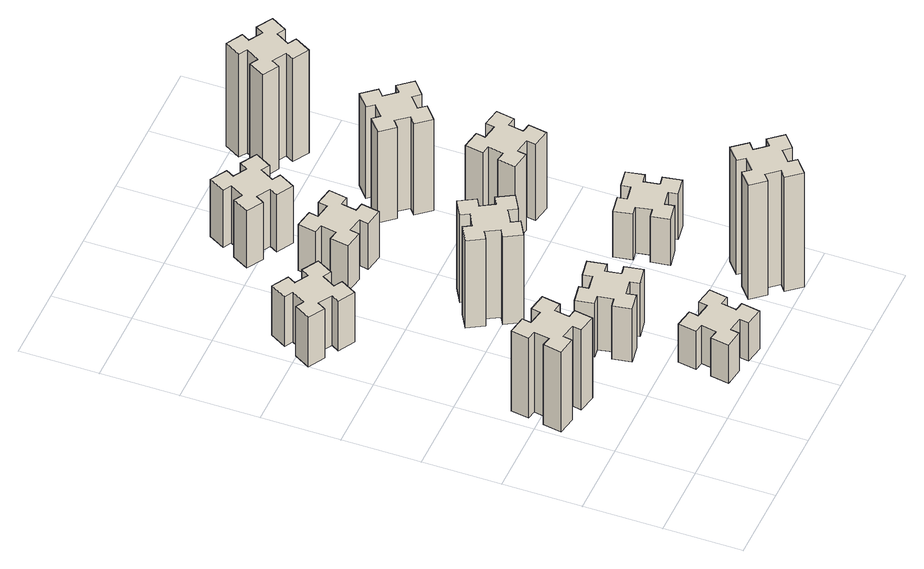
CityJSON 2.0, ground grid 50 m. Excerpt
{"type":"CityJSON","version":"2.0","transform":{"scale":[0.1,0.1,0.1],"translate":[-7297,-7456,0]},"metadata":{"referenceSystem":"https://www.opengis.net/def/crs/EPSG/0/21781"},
"CityObjects":{
"building1":{"type":"Building","attributes":{"class":"1000","function":"1000","usage":"1000","yearOfConstruction":2016,"roofType":"1000","measuredHeight":63,"storeysAboveGround":30,"storeysBelowGround":0},"geometry":[{"type":"Solid","lod":"1","boundaries":[[[[0,1,2,3,4,5,6,7,8,9,10,11,12,13,14,15,16,17,18,19]],[[17,16,20,21]],[[16,15,22,20]],[[15,14,23,22]],[[14,13,24,23]],[[13,12,25,24]],[[12,11,26,25]],[[11,10,27,26]],[[10,9,28,27]],[[9,8,29,28]],[[8,7,30,29]],[[7,6,31,30]],[[6,5,32,31]],[[5,4,33,32]],[[4,3,34,33]],[[3,2,35,34]],[[2,1,36,35]],[[1,0,37,36]],[[0,19,38,37]],[[19,18,39,38]],[[18,17,21,39]],[[24,25,26,27,28,29,30,31,32,33,34,35,36,37,38,39,21,20,22,23]]]]}]},
"building2":{"type":"Building","attributes":{"class":"1000","function":"1000","usage":"1000","yearOfConstruction":2016,"roofType":"1000","measuredHeight":39,"storeysAboveGround":30,"storeysBelowGround":0},"geometry":[{"type":"Solid","lod":"1","boundaries":[[[[40,41,42,43,44,45,46,47,48,49,50,51,52,53,54,55,56,57,58,59]],[[57,56,60,61]],[[56,55,62,60]],[[55,54,63,62]],[[54,53,64,63]],[[53,52,65,64]],[[52,51,66,65]],[[51,50,67,66]],[[50,49,68,67]],[[49,48,69,68]],[[48,47,70,69]],[[47,46,71,70]],[[46,45,72,71]],[[45,44,73,72]],[[44,43,74,73]],[[43,42,75,74]],[[42,41,76,75]],[[41,40,77,76]],[[40,59,78,77]],[[59,58,79,78]],[[58,57,61,79]],[[64,65,66,67,68,69,70,71,72,73,74,75,76,77,78,79,61,60,62,63]]]]}]},
"building3":{"type":"Building","attributes":{"class":"1000","function":"1000","usage":"1000","yearOfConstruction":2016,"roofType":"1000","measuredHeight":30,"storeysAboveGround":30,"storeysBelowGround":0},"geometry":[{"type":"Solid","lod":"1","boundaries":[[[[80,81,82,83,84,85,86,87,88,89,90,91,92,93,94,95,96,97,98,99]],[[97,96,100,101]],[[96,95,102,100]],[[95,94,103,102]],[[94,93,104,103]],[[93,92,105,104]],[[92,91,106,105]],[[91,90,107,106]],[[90,89,108,107]],[[89,88,109,108]],[[88,87,110,109]],[[87,86,111,110]],[[86,85,112,111]],[[85,84,113,112]],[[84,83,114,113]],[[83,82,115,114]],[[82,81,116,115]],[[81,80,117,116]],[[80,99,118,117]],[[99,98,119,118]],[[98,97,101,119]],[[104,105,106,107,108,109,110,111,112,113,114,115,116,117,118,119,101,100,102,103]]]]}]},
"building4":{"type":"Building","attributes":{"class":"1000","function":"1000","usage":"1000","yearOfConstruction":2016,"roofType":"1000","measuredHeight":42,"storeysAboveGround":30,"storeysBelowGround":0},"geometry":[{"type":"Solid","lod":"1","boundaries":[[[[120,121,122,123,124,125,126,127,128,129,130,131,132,133,134,135,136,137,138,139]],[[137,136,140,141]],[[136,135,142,140]],[[135,134,143,142]],[[134,133,144,143]],[[133,132,145,144]],[[132,131,146,145]],[[131,130,147,146]],[[130,129,148,147]],[[129,128,149,148]],[[128,127,150,149]],[[127,126,151,150]],[[126,125,152,151]],[[125,124,153,152]],[[124,123,154,153]],[[123,122,155,154]],[[122,121,156,155]],[[121,120,157,156]],[[120,139,158,157]],[[139,138,159,158]],[[138,137,141,159]],[[144,145,146,147,148,149,150,151,152,153,154,155,156,157,158,159,141,140,142,143]]]]}]},
"building5":{"type":"Building","attributes":{"class":"1000","function":"1000","usage":"1000","yearOfConstruction":2016,"roofType":"1000","measuredHeight":69,"storeysAboveGround":30,"storeysBelowGround":0},"geometry":[{"type":"Solid","lod":"1","boundaries":[[[[160,161,162,163,164,165,166,167,168,169,170,171,172,173,174,175,176,177,178,179]],[[177,176,180,181]],[[176,175,182,180]],[[175,174,183,182]],[[174,173,184,183]],[[173,172,185,184]],[[172,171,186,185]],[[171,170,187,186]],[[170,169,188,187]],[[169,168,189,188]],[[168,167,190,189]],[[167,166,191,190]],[[166,165,192,191]],[[165,164,193,192]],[[164,163,194,193]],[[163,162,195,194]],[[162,161,196,195]],[[161,160,197,196]],[[160,179,198,197]],[[179,178,199,198]],[[178,177,181,199]],[[184,185,186,187,188,189,190,191,192,193,194,195,196,197,198,199,181,180,182,183]]]]}]},
"building6":{"type":"Building","attributes":{"class":"1000","function":"1000","usage":"1000","yearOfConstruction":2016,"roofType":"1000","measuredHeight":36,"storeysAboveGround":30,"storeysBelowGround":0},"geometry":[{"type":"Solid","lod":"1","boundaries":[[[[200,201,202,203,204,205,206,207,208,209,210,211,212,213,214,215,216,217,218,219]],[[217,216,220,221]],[[216,215,222,220]],[[215,214,223,222]],[[214,213,224,223]],[[213,212,225,224]],[[212,211,226,225]],[[211,210,227,226]],[[210,209,228,227]],[[209,208,229,228]],[[208,207,230,229]],[[207,206,231,230]],[[206,205,232,231]],[[205,204,233,232]],[[204,203,234,233]],[[203,202,235,234]],[[202,201,236,235]],[[201,200,237,236]],[[200,219,238,237]],[[219,218,239,238]],[[218,217,221,239]],[[224,225,226,227,228,229,230,231,232,233,234,235,236,237,238,239,221,220,222,223]]]]}]},
"building7":{"type":"Building","attributes":{"class":"1000","function":"1000","usage":"1000","yearOfConstruction":2016,"roofType":"1000","measuredHeight":90,"storeysAboveGround":30,"storeysBelowGround":0},"geometry":[{"type":"Solid","lod":"1","boundaries":[[[[240,241,242,243,244,245,246,247,248,249,250,251,252,253,254,255,256,257,258,259]],[[257,256,260,261]],[[256,255,262,260]],[[255,254,263,262]],[[254,253,264,263]],[[253,252,265,264]],[[252,251,266,265]],[[251,250,267,266]],[[250,249,268,267]],[[249,248,269,268]],[[248,247,270,269]],[[247,246,271,270]],[[246,245,272,271]],[[245,244,273,272]],[[244,243,274,273]],[[243,242,275,274]],[[242,241,276,275]],[[241,240,277,276]],[[240,259,278,277]],[[259,258,279,278]],[[258,257,261,279]],[[264,265,266,267,268,269,270,271,272,273,274,275,276,277,278,279,261,260,262,263]]]]}]},
"building8":{"type":"Building","attributes":{"class":"1000","function":"1000","usage":"1000","yearOfConstruction":2016,"roofType":"1000","measuredHeight":45,"storeysAboveGround":30,"storeysBelowGround":0},"geometry":[{"type":"Solid","lod":"1","boundaries":[[[[280,281,282,283,284,285,286,287,288,289,290,291,292,293,294,295,296,297,298,299]],[[297,296,300,301]],[[296,295,302,300]],[[295,294,303,302]],[[294,293,304,303]],[[293,292,305,304]],[[292,291,306,305]],[[291,290,307,306]],[[290,289,308,307]],[[289,288,309,308]],[[288,287,310,309]],[[287,286,311,310]],[[286,285,312,311]],[[285,284,313,312]],[[284,283,314,313]],[[283,282,315,314]],[[282,281,316,315]],[[281,280,317,316]],[[280,299,318,317]],[[299,298,319,318]],[[298,297,301,319]],[[304,305,306,307,308,309,310,311,312,313,314,315,316,317,318,319,301,300,302,303]]]]}]},
"building9":{"type":"Building","attributes":{"class":"1000","function":"1000","usage":"1000","yearOfConstruction":2016,"roofType":"1000","measuredHeight":36,"storeysAboveGround":30,"storeysBelowGround":0},"geometry":[{"type":"Solid","lod":"1","boundaries":[[[[320,321,322,323,324,325,326,327,328,329,330,331,332,333,334,335,336,337,338,339]],[[337,336,340,341]],[[336,335,342,340]],[[335,334,343,342]],[[334,333,344,343]],[[333,332,345,344]],[[332,331,346,345]],[[331,330,347,346]],[[330,329,348,347]],[[329,328,349,348]],[[328,327,350,349]],[[327,326,351,350]],[[326,325,352,351]],[[325,324,353,352]],[[324,323,354,353]],[[323,322,355,354]],[[322,321,356,355]],[[321,320,357,356]],[[320,339,358,357]],[[339,338,359,358]],[[338,337,341,359]],[[344,345,346,347,348,349,350,351,352,353,354,355,356,357,358,359,341,340,342,343]]]]}]},
"building10":{"type":"Building","attributes":{"class":"1000","function":"1000","usage":"1000","yearOfConstruction":2016,"roofType":"1000","measuredHeight":60,"storeysAboveGround":30,"storeysBelowGround":0},"geometry":[{"type":"Solid","lod":"1","boundaries":[[[[360,361,362,363,364,365,366,367,368,369,370,371,372,373,374,375,376,377,378,379]],[[377,376,380,381]],[[376,375,382,380]],[[375,374,383,382]],[[374,373,384,383]],[[373,372,385,384]],[[372,371,386,385]],[[371,370,387,386]],[[370,369,388,387]],[[369,368,389,388]],[[368,367,390,389]],[[367,366,391,390]],[[366,365,392,391]],[[365,364,393,392]],[[364,363,394,393]],[[363,362,395,394]],[[362,361,396,395]],[[361,360,397,396]],[[360,379,398,397]],[[379,378,399,398]],[[378,377,381,399]],[[384,385,386,387,388,389,390,391,392,393,394,395,396,397,398,399,381,380,382,383]]]]}]},
"building11":{"type":"Building","attributes":{"class":"1000","function":"1000","usage":"1000","yearOfConstruction":2016,"roofType":"1000","measuredHeight":72,"storeysAboveGround":30,"storeysBelowGround":0},"geometry":[{"type":"Solid","lod":"1","boundaries":[[[[400,401,402,403,404,405,406,407,408,409,410,411,412,413,414,415,416,417,418,419]],[[417,416,420,421]],[[416,415,422,420]],[[415,414,423,422]],[[414,413,424,423]],[[413,412,425,424]],[[412,411,426,425]],[[411,410,427,426]],[[410,409,428,427]],[[409,408,429,428]],[[408,407,430,429]],[[407,406,431,430]],[[406,405,432,431]],[[405,404,433,432]],[[404,403,434,433]],[[403,402,435,434]],[[402,401,436,435]],[[401,400,437,436]],[[400,419,438,437]],[[419,418,439,438]],[[418,417,421,439]],[[424,425,426,427,428,429,430,431,432,433,434,435,436,437,438,439,421,420,422,423]]]]}]},
"building12":{"type":"Building","attributes":{"class":"1000","function":"1000","usage":"1000","yearOfConstruction":2016,"roofType":"1000","measuredHeight":81,"storeysAboveGround":30,"storeysBelowGround":0},"geometry":[{"type":"Solid","lod":"1","boundaries":[[[[440,441,442,443,444,445,446,447,448,449,450,451,452,453,454,455,456,457,458,459]],[[457,456,460,461]],[[456,455,462,460]],[[455,454,463,462]],[[454,453,464,463]],[[453,452,465,464]],[[452,451,466,465]],[[451,450,467,466]],[[450,449,468,467]],[[449,448,469,468]],[[448,447,470,469]],[[447,446,471,470]],[[446,445,472,471]],[[445,444,473,472]],[[444,443,474,473]],[[443,442,475,474]],[[442,441,476,475]],[[441,440,477,476]],[[440,459,478,477]],[[459,458,479,478]],[[458,457,461,479]],[[464,465,466,467,468,469,470,471,472,473,474,475,476,477,478,479,461,460,462,463]]]]}]}
},
"vertices":[
[335,917,0],[352,1015,0],[411,1005,0],[432,1123,0],[314,1144,0],[304,1085,0],[205,1102,0],[216,1161,0],[97,1182,0],[77,1064,0],[136,1054,0],[118,955,0],[59,966,0],[38,847,0],[157,827,0],[167,886,0],[265,868,0],[255,809,0],[373,788,0],[394,907,0],[265,868,630],[255,809,630],[167,886,630],[157,827,630],[38,847,630],[59,966,630],[118,955,630],[136,1054,630],[77,1064,630],[97,1182,630],[216,1161,630],[205,1102,630],[304,1085,630],[314,1144,630],[432,1123,630],[411,1005,630],[352,1015,630],[335,917,630],[394,907,630],[373,788,630],
[306,2367,0],[356,2454,0],[408,2424,0],[468,2528,0],[364,2588,0],[334,2536,0],[247,2586,0],[277,2638,0],[173,2698,0],[113,2594,0],[165,2564,0],[115,2477,0],[63,2507,0],[3,2403,0],[107,2343,0],[137,2395,0],[224,2345,0],[194,2293,0],[298,2233,0],[358,2337,0],[224,2345,390],[194,2293,390],[137,2395,390],[107,2343,390],[3,2403,390],[63,2507,390],[115,2477,390],[165,2564,390],[113,2594,390],[173,2698,390],[277,2638,390],[247,2586,390],[334,2536,390],[364,2588,390],[468,2528,390],[408,2424,390],[356,2454,390],[306,2367,390],[358,2337,390],[298,2233,390],
[876,314,0],[858,215,0],[799,226,0],[778,107,0],[897,87,0],[907,146,0],[1005,128,0],[995,69,0],[1113,48,0],[1134,167,0],[1075,177,0],[1092,275,0],[1151,265,0],[1172,383,0],[1054,404,0],[1044,345,0],[945,362,0],[956,421,0],[837,442,0],[817,324,0],[945,362,300],[956,421,300],[1044,345,300],[1054,404,300],[1172,383,300],[1151,265,300],[1092,275,300],[1075,177,300],[1134,167,300],[1113,48,300],[995,69,300],[1005,128,300],[907,146,300],[897,87,300],[778,107,300],[799,226,300],[858,215,300],[876,314,300],[817,324,300],[837,442,300],
[905,1002,0],[807,985,0],[797,1044,0],[678,1023,0],[699,905,0],[758,915,0],[776,817,0],[717,807,0],[737,688,0],[856,709,0],[845,768,0],[944,786,0],[954,727,0],[1072,747,0],[1051,866,0],[992,855,0],[975,954,0],[1034,964,0],[1013,1082,0],[895,1061,0],[975,954,420],[1034,964,420],[992,855,420],[1051,866,420],[1072,747,420],[954,727,420],[944,786,420],[845,768,420],[856,709,420],[737,688,420],[717,807,420],[776,817,420],[758,915,420],[699,905,420],[678,1023,420],[797,1044,420],[807,985,420],[905,1002,420],[895,1061,420],[1013,1082,420],
[755,1614,0],[805,1527,0],[753,1497,0],[813,1393,0],[917,1453,0],[887,1505,0],[974,1555,0],[1004,1503,0],[1108,1563,0],[1048,1667,0],[996,1637,0],[946,1724,0],[998,1754,0],[938,1858,0],[834,1798,0],[864,1746,0],[777,1696,0],[747,1748,0],[643,1688,0],[703,1584,0],[777,1696,690],[747,1748,690],[864,1746,690],[834,1798,690],[938,1858,690],[998,1754,690],[946,1724,690],[996,1637,690],[1048,1667,690],[1108,1563,690],[1004,1503,690],[974,1555,690],[887,1505,690],[917,1453,690],[813,1393,690],[753,1497,690],[805,1527,690],[755,1614,690],[703,1584,690],[643,1688,690],
[944,2665,0],[845,2682,0],[856,2741,0],[737,2762,0],[717,2644,0],[776,2634,0],[758,2535,0],[699,2546,0],[678,2427,0],[797,2407,0],[807,2466,0],[905,2448,0],[895,2389,0],[1013,2368,0],[1034,2487,0],[975,2497,0],[992,2595,0],[1051,2585,0],[1072,2703,0],[954,2724,0],[992,2595,360],[1051,2585,360],[975,2497,360],[1034,2487,360],[1013,2368,360],[895,2389,360],[905,2448,360],[807,2466,360],[797,2407,360],[678,2427,360],[699,2546,360],[758,2535,360],[776,2634,360],[717,2644,360],[737,2762,360],[856,2741,360],[845,2682,360],[944,2665,360],[954,2724,360],[1072,2703,360],
[1748,129,0],[1824,193,0],[1863,147,0],[1955,224,0],[1878,316,0],[1832,278,0],[1767,354,0],[1813,393,0],[1736,485,0],[1644,408,0],[1683,362,0],[1606,297,0],[1568,343,0],[1476,266,0],[1553,174,0],[1599,213,0],[1663,136,0],[1617,98,0],[1694,6,0],[1786,83,0],[1663,136,900],[1617,98,900],[1599,213,900],[1553,174,900],[1476,266,900],[1568,343,900],[1606,297,900],[1683,362,900],[1644,408,900],[1736,485,900],[1813,393,900],[1767,354,900],[1832,278,900],[1878,316,900],[1955,224,900],[1863,147,900],[1824,193,900],[1748,129,900],[1786,83,900],[1694,6,900],
[777,3035,0],[864,2985,0],[834,2933,0],[938,2873,0],[998,2977,0],[946,3007,0],[996,3094,0],[1048,3064,0],[1108,3168,0],[1004,3228,0],[974,3176,0],[887,3226,0],[917,3278,0],[813,3338,0],[753,3234,0],[805,3204,0],[755,3117,0],[703,3147,0],[643,3043,0],[747,2983,0],[755,3117,450],[703,3147,450],[805,3204,450],[753,3234,450],[813,3338,450],[917,3278,450],[887,3226,450],[974,3176,450],[1004,3228,450],[1108,3168,450],[1048,3064,450],[996,3094,450],[946,3007,450],[998,2977,450],[938,2873,450],[834,2933,450],[864,2985,450],[777,3035,450],[747,2983,450],[643,3043,450],
[1745,1102,0],[1647,1085,0],[1637,1144,0],[1518,1123,0],[1539,1005,0],[1598,1015,0],[1616,917,0],[1557,907,0],[1577,788,0],[1696,809,0],[1685,868,0],[1784,886,0],[1794,827,0],[1912,847,0],[1891,966,0],[1832,955,0],[1815,1054,0],[1874,1064,0],[1853,1182,0],[1735,1161,0],[1815,1054,360],[1874,1064,360],[1832,955,360],[1891,966,360],[1912,847,360],[1794,827,360],[1784,886,360],[1685,868,360],[1696,809,360],[1577,788,360],[1557,907,360],[1616,917,360],[1598,1015,360],[1539,1005,360],[1518,1123,360],[1637,1144,360],[1647,1085,360],[1745,1102,360],[1735,1161,360],[1853,1182,360],
[1547,1726,0],[1645,1708,0],[1635,1649,0],[1753,1628,0],[1774,1747,0],[1715,1757,0],[1732,1855,0],[1791,1845,0],[1812,1963,0],[1694,1984,0],[1684,1925,0],[1585,1942,0],[1596,2001,0],[1477,2022,0],[1457,1904,0],[1516,1894,0],[1498,1795,0],[1439,1806,0],[1418,1687,0],[1537,1667,0],[1498,1795,600],[1439,1806,600],[1516,1894,600],[1457,1904,600],[1477,2022,600],[1596,2001,600],[1585,1942,600],[1684,1925,600],[1694,1984,600],[1812,1963,600],[1791,1845,600],[1732,1855,600],[1715,1757,600],[1774,1747,600],[1753,1628,600],[1635,1649,600],[1645,1708,600],[1547,1726,600],[1537,1667,600],[1418,1687,600],
[1399,2433,0],[1463,2356,0],[1417,2318,0],[1494,2226,0],[1586,2303,0],[1548,2349,0],[1624,2413,0],[1663,2367,0],[1755,2444,0],[1678,2536,0],[1632,2498,0],[1567,2574,0],[1613,2613,0],[1536,2705,0],[1444,2628,0],[1483,2582,0],[1406,2517,0],[1368,2563,0],[1276,2486,0],[1353,2394,0],[1406,2517,720],[1368,2563,720],[1483,2582,720],[1444,2628,720],[1536,2705,720],[1613,2613,720],[1567,2574,720],[1632,2498,720],[1678,2536,720],[1755,2444,720],[1663,2367,720],[1624,2413,720],[1548,2349,720],[1586,2303,720],[1494,2226,720],[1417,2318,720],[1463,2356,720],[1399,2433,720],[1353,2394,720],[1276,2486,720],
[1517,3235,0],[1604,3185,0],[1574,3133,0],[1678,3073,0],[1738,3177,0],[1686,3207,0],[1736,3294,0],[1788,3264,0],[1848,3368,0],[1744,3428,0],[1714,3376,0],[1627,3426,0],[1657,3478,0],[1553,3538,0],[1493,3434,0],[1545,3404,0],[1495,3317,0],[1443,3347,0],[1383,3243,0],[1487,3183,0],[1495,3317,810],[1443,3347,810],[1545,3404,810],[1493,3434,810],[1553,3538,810],[1657,3478,810],[1627,3426,810],[1714,3376,810],[1744,3428,810],[1848,3368,810],[1788,3264,810],[1736,3294,810],[1686,3207,810],[1738,3177,810],[1678,3073,810],[1574,3133,810],[1604,3185,810],[1517,3235,810],[1487,3183,810],[1383,3243,810]
]}
